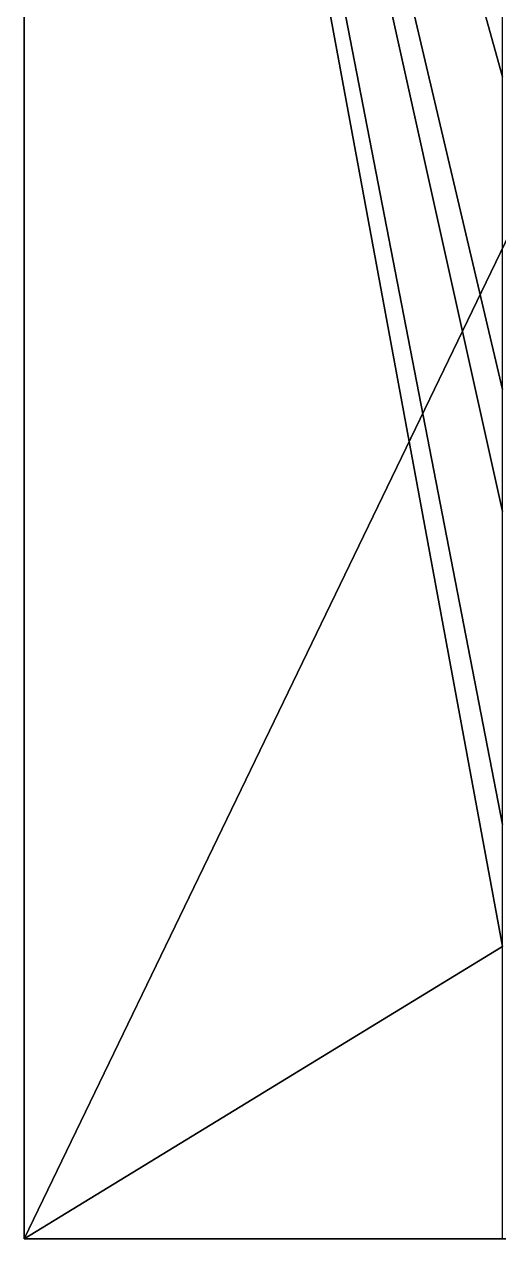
# Model space of a CAD drawing. Header units: metres. Extents: x -32 to 32, y 0 to 66.2.
# Drawn here: x -32 to -21.08, y 0 to 27.93 of the extents above; entities that cross this region are included whole.
import ezdxf

# ---------------------------------------------------------------- set-up
doc = ezdxf.new("R2010")
doc.units = ezdxf.units.M

msp = doc.modelspace()

# ---------------------------------------------------------------- linework, layer by layer
at = {"layer": 'STL2DXF'}
for points in [[(-32, 0, 1), (0, 66.25, 1), (0, 0, 1)], [(0, 66.25, 1), (-32, 0, 1), (-32, 66.25, 1)], [(-32, 0, 10.125), (-21, 6.722, 10.125), (-32, 66.25, 10.125)], [(-32, 66.25, 10.125), (-21, 6.722, 10.125), (-21, 9.528, 10.125)], [(-32, 66.25, 10.125), (-21, 9.528, 10.125), (-21, 16.722, 10.125)], [(-32, 66.25, 10.125), (-21, 16.722, 10.125), (-21, 19.528, 10.125)], [(-32, 66.25, 10.125), (-21, 19.528, 10.125), (-21, 26.722, 10.125)], [(-32, 66.25, 10.125), (-21, 26.722, 10.125), (-21, 29.528, 10.125)], [(-32, 0, 1), (-32, 66.25, 10.125), (-32, 66.25, 1)], [(-32, 66.25, 10.125), (-32, 0, 1), (-32, 0, 10.125)], [(-21, 6.722, 10.125), (-32, 0, 10.125), (-21, 0, 10.125)], [(0, 0, 1), (-21, 0, 10.125), (-32, 0, 1)], [(-32, 0, 1), (-21, 0, 10.125), (-32, 0, 10.125)]]:
    msp.add_3dface(points, dxfattribs=at)

doc.saveas('drawing.dxf')
